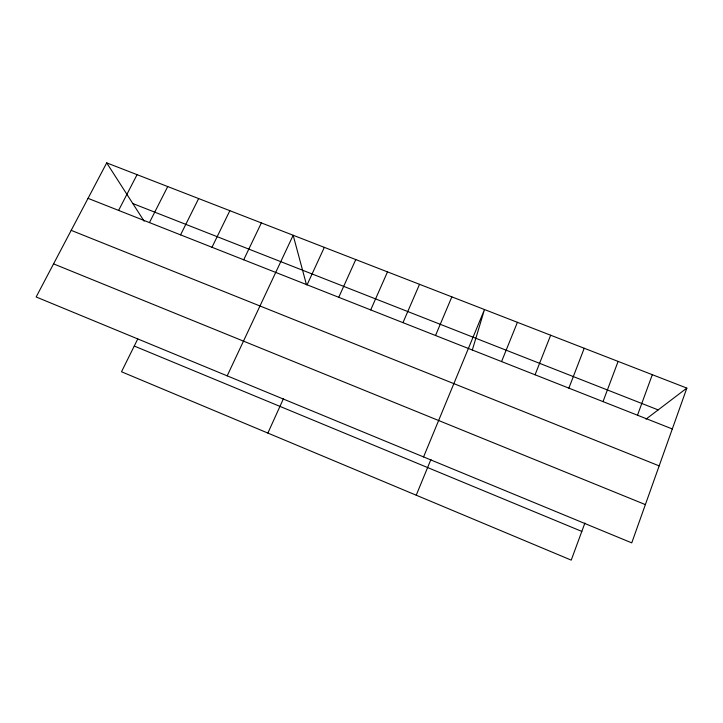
<?xml version="1.0" encoding="UTF-8"?>
<svg xmlns="http://www.w3.org/2000/svg" width="723" height="723" viewBox="0 0 723 723"><rect width="100%" height="100%" fill="white"/><g stroke="black" fill="none" stroke-linecap="round" stroke-linejoin="round"><path stroke-width="1.08" d="M472.336 349.977L484.482 309.534L423.57 456.927M686.85 388.097L631.748 542.874L36.15 296.972L106.706 162.874L686.85 388.097L645.982 419.159M637.496 415.219L652.309 374.695M584.907 523.045L571.233 560.126L121.509 371.767L137.759 338.979M603.018 401.608L618.102 361.41M568.874 388.134L584.22 348.26M535.065 374.785L550.664 335.228M501.563 361.563L517.415 322.322M416.231 495.201L430.926 459.476M435.526 335.499L451.848 296.864M402.964 322.648L419.53 284.32M370.709 309.914L387.501 271.884M338.753 297.307L355.77 259.566M267.871 433.068L283.479 398.617M307.094 284.808L324.329 247.356M227.185 375.843L293.167 235.264L306.48 284.745M243.705 259.792L261.365 222.919M211.993 247.275L229.86 210.682M180.569 234.867L198.644 198.572M149.444 222.585L167.718 186.561M118.599 210.411L137.072 174.668M132.806 203.534L658.165 409.905M88.043 198.346L672.3 428.956M71.197 230.357L659.159 465.874M53.565 263.877L645.377 504.6M134.261 346.046L581.816 531.414M106.706 162.874L144.148 221.202"/></g></svg>
